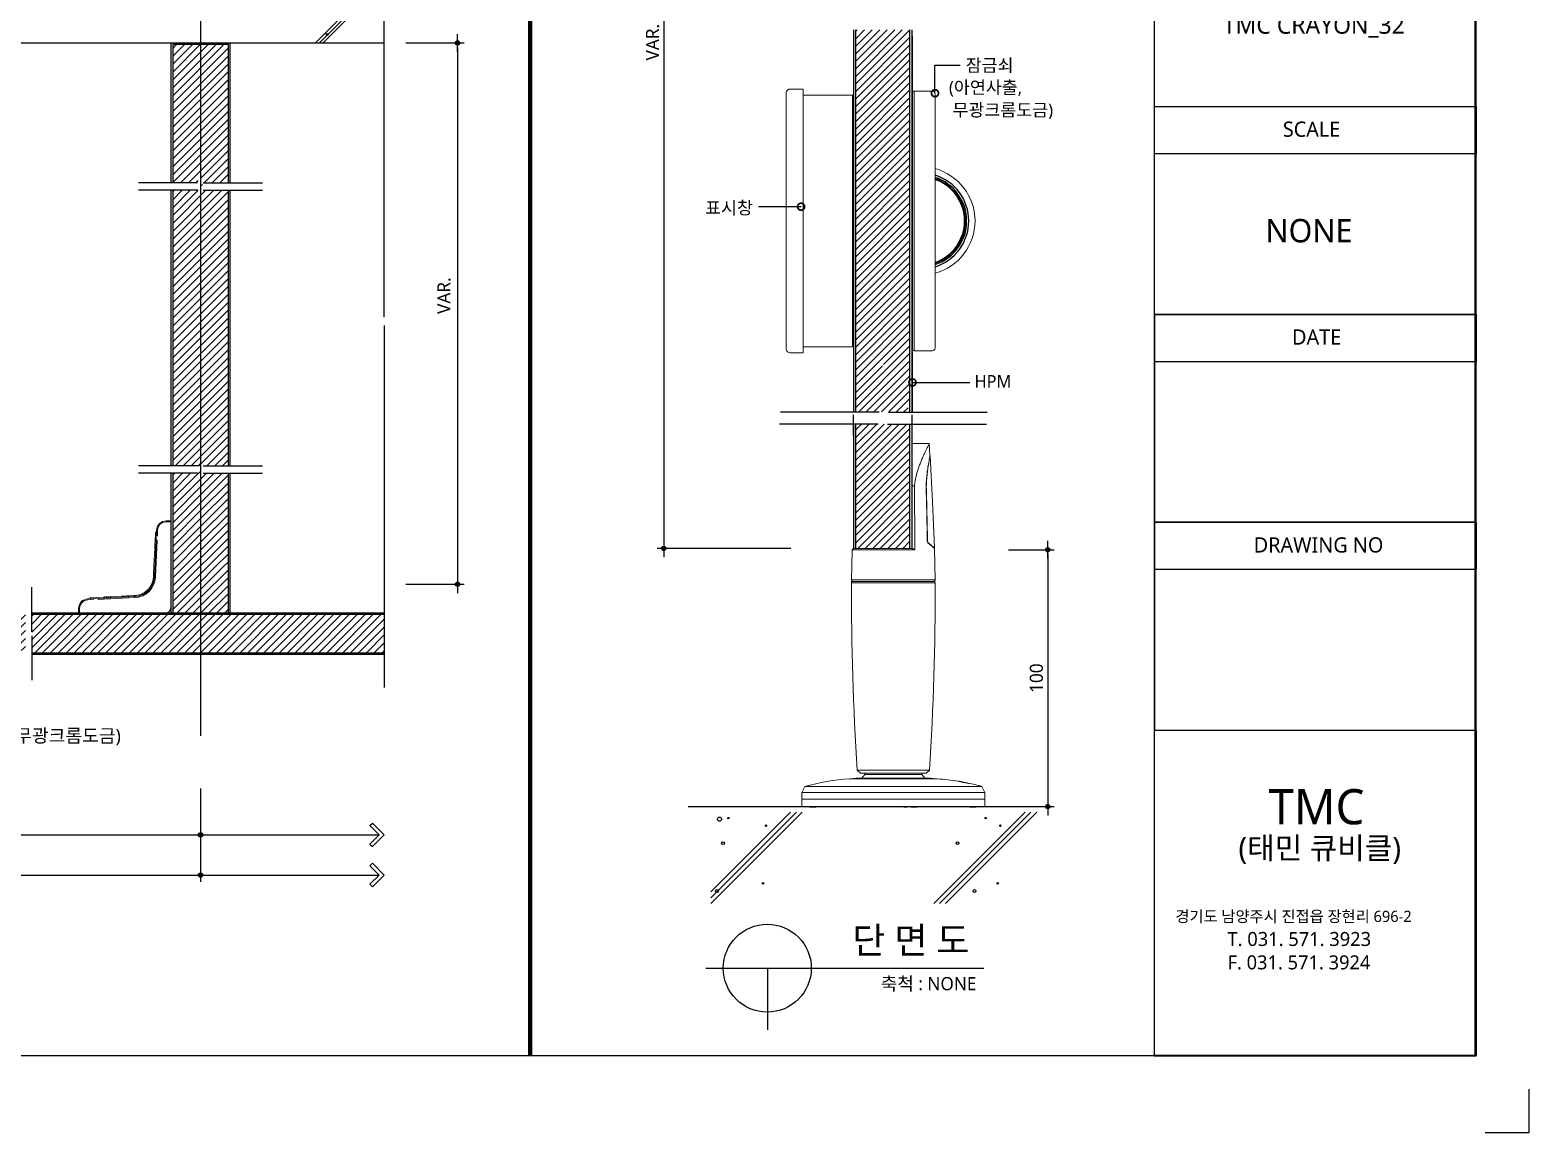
# Model space of a CAD drawing. Extents: x -256 to 8104, y -176 to 5714.
# Drawn here: x 4694 to 8104, y -176 to 2333 of the extents above; entities that cross this region are included whole.
import ezdxf
from ezdxf.enums import TextEntityAlignment as Align

# ---------------------------------------------------------------- set-up
doc = ezdxf.new("R2010")
doc.units = 0
doc.header["$LTSCALE"] = 30
doc.linetypes.add('CEN', pattern=[62, 60, -1, 0, -1])
doc.layers.get('0').update_dxf_attribs({"linetype": 'CONTINUOUS'})
doc.layers.get('DEFPOINTS').update_dxf_attribs({"linetype": 'CONTINUOUS'})
for name, color, linetype in [('C', 2, 'CONTINUOUS'), ('curior-0Line', 252, 'CONTINUOUS'), ('DIM', 7, 'CONTINUOUS'), ('FIN', 5, 'CONTINUOUS'), ('HAT', 8, 'CONTINUOUS'), ('TIT', 3, 'CONTINUOUS'), ('경첩', 4, 'CONTINUOUS'), ('문자', 3, 'CONTINUOUS'), ('잠금쇠(회전형)', 4, 'CONTINUOUS'), ('중심선', 1, 'CEN'), ('치수', 1, 'CONTINUOUS'), ('판넬', 2, 'CONTINUOUS'), ('해치', 8, 'CONTINUOUS')]:
    doc.layers.add(name, color=color, linetype=linetype)
doc.styles.add('돋움', font='malgun.ttf')
doc.dimstyles.new('10', dxfattribs={"dimscale": 10, "dimtxt": 3, "dimasz": 1, "dimexe": 1.5, "dimexo": 2, "dimgap": 1, "dimtad": 1, "dimdec": 0, "dimlunit": 6, "dimtxsty": '돋움', "dimblk": 'DIMDOT', "dimcen": -1, "dimdle": 1.5, "dimclrt": 3, "dimazin": 3, "dimtfac": 1, "dimtdec": 0, "dimtix": 1, "dimtmove": 2, "dimatfit": 3, "dimldrblk": 'DIMDOT', "dimarcsym": 0})
pattern_1 = [(45, (110838.018, -6725.627), (-8.55643, 8.55643), [])]
pattern_2 = [(45, (110030.479, -6837.206), (-8.980256, 8.980256), [])]

# ---------------------------------------------------------------- blocks, each defined once
blk = doc.blocks.new('DIMDOT')
at = {"linetype": 'Continuous'}
blk.add_line((-2, 0), (2, 0), dxfattribs=at)
for radius in [0.5, 0.25]:
    blk.add_circle((0, 0), radius, dxfattribs=at)
blk = doc.blocks.new('*D871')
at = {"layer": 'DEFPOINTS', "color": 0}
for p in [(124800.2, -3232.6), (124491.5, -5535.8), (124800.2, -5535.8)]:
    blk.add_point(p, dxfattribs=at)
at = {"layer": 'DIM', "color": 0, "lineweight": -2, "ltscale": 10}
for p, q in [((124780.2, -3232.6), (124476.5, -3232.6)), ((124491.5, -3242.6), (124491.5, -5525.8)), ((124780.2, -5535.8), (124476.5, -5535.8))]:
    blk.add_line(p, q, dxfattribs=at)
at = {"layer": 'DIM', "color": 0, "lineweight": -2, "xscale": 10, "yscale": 10, "zscale": 10}
for p, rotation in [((124491.5, -3232.6), 90), ((124491.5, -5535.8), 270)]:
    blk.add_blockref('DIMDOT', p, dxfattribs=dict(at, rotation=rotation))
at = {"layer": 'DIM', "color": 3, "insert": (124466.2, -4384.2), "char_height": 30, "attachment_point": 5, "rotation": 90, "style": '돋움'}
blk.add_mtext('VAR.', dxfattribs=at)
blk = doc.blocks.new('A$C13EB2441')
for p, q in [((0.84, 7.37), (0.84, 14.11)), ((0.84, 6.74), (0.84, 0))]:
    blk.add_line(p, q)
blk = doc.blocks.new('_DOTSMALL')
at = {"color": 0, "linetype": 'ByBlock', "const_width": 0.5}
blk.add_lwpolyline([(-0.0625, 0, 1), (0.0625, 0, 1)], format="xyb", close=True, dxfattribs=at)
blk = doc.blocks.new('A$C63EC304E')
at = {"layer": '치수', "color": 1, "xscale": 2.5, "yscale": 2.5, "zscale": 2.5, "rotation": 234.3098741996962}
blk.add_blockref('_DOTSMALL', (0.31, 0.31), dxfattribs=at)
blk = doc.blocks.new('A$C2BC9653E')
at = {"layer": '치수', "xscale": 0.3333333333333333, "yscale": 0.3333333333333333, "zscale": 0.3333333333333333}
blk.add_blockref('A$C63EC304E', (0, 0), dxfattribs=at)
blk = doc.blocks.new('A$C7FC71301')
at = {"layer": '치수', "rotation": 180}
blk.add_blockref('A$C2BC9653E', (0.208, 0.208), dxfattribs=at)
blk = doc.blocks.new('A$C4A20372B')
at = {"layer": '치수'}
blk.add_blockref('A$C7FC71301', (0, 0), dxfattribs=at)
blk = doc.blocks.new('A$C566469F5')
at = {"layer": '치수'}
blk.add_blockref('A$C4A20372B', (0, 0), dxfattribs=at)
blk = doc.blocks.new('A$C7E317CD4')
at = {"layer": '해치', "xscale": 2, "yscale": 2, "zscale": 2}
blk.add_blockref('A$C566469F5', (0, 0), dxfattribs=at)
blk = doc.blocks.new('A$C601D7F27')
at = {"layer": '치수'}
blk.add_blockref('A$C7E317CD4', (0, 0), dxfattribs=at)
blk = doc.blocks.new('A$C38802C08')
at = {"layer": '치수'}
blk.add_blockref('A$C601D7F27', (0, 0), dxfattribs=at)
blk = doc.blocks.new('*D872')
at = {"layer": 'DEFPOINTS', "color": 0}
for p in [(125255.9, -5538.8), (125265.1, -6123.1), (125364.9, -6123.1)]:
    blk.add_point(p, dxfattribs=at)
at = {"layer": 'DIM', "color": 0, "lineweight": -2, "ltscale": 10}
for p, q in [((125275.9, -5538.8), (125379.9, -5538.8)), ((125364.9, -5548.8), (125364.9, -6113.1)), ((125285.1, -6123.1), (125379.9, -6123.1))]:
    blk.add_line(p, q, dxfattribs=at)
at = {"layer": 'DIM', "color": 0, "lineweight": -2, "xscale": 10, "yscale": 10, "zscale": 10}
for p, rotation in [((125364.9, -5538.8), 90), ((125364.9, -6123.1), 270)]:
    blk.add_blockref('DIMDOT', p, dxfattribs=dict(at, rotation=rotation))
at = {"layer": 'DIM', "color": 3, "insert": (125339.3, -5830.9), "char_height": 30, "attachment_point": 5, "rotation": 90, "style": '돋움'}
blk.add_mtext('100', dxfattribs=at)
blk = doc.blocks.new('*D877')
at = {"layer": 'DEFPOINTS', "color": 0}
for p in [(118683.9, -6061.7), (123437.8, -6061.7), (123437.8, -6278.9)]:
    blk.add_point(p, dxfattribs=at)
at = {"layer": 'DIM', "color": 0, "lineweight": -2, "ltscale": 10}
for p, q in [((118683.9, -6081.7), (118683.9, -6293.9)), ((123437.8, -6081.7), (123437.8, -6293.9)), ((118693.9, -6278.9), (123427.8, -6278.9))]:
    blk.add_line(p, q, dxfattribs=at)
at = {"layer": 'DIM', "color": 0, "lineweight": -2, "xscale": 10, "yscale": 10, "zscale": 10, "rotation": 180}
blk.add_blockref('DIMDOT', (118683.9, -6278.9), dxfattribs=at)
at = {"layer": 'DIM', "color": 0, "lineweight": -2, "xscale": 10, "yscale": 10, "zscale": 10}
blk.add_blockref('DIMDOT', (123437.8, -6278.9), dxfattribs=at)
at = {"layer": 'DIM', "color": 3, "insert": (121060.8, -6249.2), "char_height": 30, "attachment_point": 5, "style": '돋움'}
blk.add_mtext('설계치수', dxfattribs=at)
blk = doc.blocks.new('*D878')
at = {"layer": 'DEFPOINTS', "color": 0}
for p in [(122286.9, -6061.7), (123437.8, -6061.7), (123437.8, -6187.4)]:
    blk.add_point(p, dxfattribs=at)
at = {"layer": 'DIM', "color": 0, "lineweight": -2, "ltscale": 10}
for p, q in [((122286.9, -6081.7), (122286.9, -6202.4)), ((123437.8, -6081.7), (123437.8, -6202.4)), ((122296.9, -6187.4), (123427.8, -6187.4))]:
    blk.add_line(p, q, dxfattribs=at)
at = {"layer": 'DIM', "color": 0, "lineweight": -2, "xscale": 10, "yscale": 10, "zscale": 10, "rotation": 180}
blk.add_blockref('DIMDOT', (122286.9, -6187.4), dxfattribs=at)
at = {"layer": 'DIM', "color": 0, "lineweight": -2, "xscale": 10, "yscale": 10, "zscale": 10}
blk.add_blockref('DIMDOT', (123437.8, -6187.4), dxfattribs=at)
at = {"layer": 'DIM', "color": 3, "insert": (122862.4, -6157.7), "char_height": 30, "attachment_point": 5, "style": '돋움'}
blk.add_mtext('설계치수', dxfattribs=at)
blk = doc.blocks.new('*D880')
at = {"layer": 'DEFPOINTS', "color": 0}
for p in [(123884.6, -4386), (123884.6, -5617.4), (124022.4, -5617.4)]:
    blk.add_point(p, dxfattribs=at)
at = {"layer": 'DIM', "color": 0, "lineweight": -2, "ltscale": 10}
for p, q in [((123904.6, -4386), (124037.4, -4386)), ((124022.4, -4396), (124022.4, -5607.4)), ((123904.6, -5617.4), (124037.4, -5617.4))]:
    blk.add_line(p, q, dxfattribs=at)
at = {"layer": 'DIM', "color": 0, "lineweight": -2, "xscale": 10, "yscale": 10, "zscale": 10}
for p, rotation in [((124022.4, -4386), 90), ((124022.4, -5617.4), 270)]:
    blk.add_blockref('DIMDOT', p, dxfattribs=dict(at, rotation=rotation))
at = {"layer": 'DIM', "color": 3, "insert": (123991.7, -4960.8), "char_height": 30, "attachment_point": 5, "rotation": 90, "style": '돋움'}
blk.add_mtext('VAR.', dxfattribs=at)
blk = doc.blocks.new('A$C06B31977')
for p, q in [((1.26, 11.06), (1.26, 21.17)), ((1.26, 10.11), (1.26, 0))]:
    blk.add_line(p, q)
blk = doc.blocks.new('CRAYON_32', base_point=(118355.6, -6689.9))
at = {"layer": 'HAT'}
h = blk.add_hatch(dxfattribs=at)
h.set_pattern_fill('ANSI31', color=256, scale=3.811219, style=0)
h.set_pattern_definition(pattern_1)
h.paths.add_polyline_path([(124989.7, -4791.4), (124927.7, -4791.4), (124927.7, -5225.4), (124989.7, -5225.4), (124989.7, -5121.1, -0.567825), (124989.7, -5117.7)])
h.paths.add_polyline_path([(125051.6, -4791.4), (124989.7, -4791.4), (124989.7, -5117.7, -0.582142), (124992.7, -5119.4), (125051.6, -5119.4)])
edge = h.paths.add_edge_path()
edge.add_line((125051.6, -5119.4), (124992.7, -5119.4))
edge.add_arc((124990.7, -5119.4), 1.99, -54.3099, 0, ccw=False)
edge.add_arc((124990.7, -5119.4), 1.99, 239.178, 305.6901, ccw=False)
edge.add_line((124989.7, -5121.1), (124989.7, -5225.4))
edge.add_line((124989.7, -5225.4), (125043.7, -5225.4))
edge.add_spline(control_points=[(125043.7, -5225.4), (125046.7, -5217.1), (125049.6, -5209.6), (125051.6, -5206)], knot_values=[0.152076, 0.152076, 0.152076, 0.152076, 0.673721, 0.673721, 0.673721, 0.673721], degree=3, periodic=0)
edge.add_line((125051.6, -5206), (125051.6, -5119.4))
h.paths.add_polyline_path([(124989.7, -4356.4), (124927.7, -4356.4), (124927.7, -4791.4), (124989.7, -4791.4)])
edge = h.paths.add_edge_path()
edge.add_line((125051.6, -4356.4), (125041.8, -4356.4))
edge.add_spline(control_points=[(125039.1, -4363.8), (125040, -4361.3), (125040.9, -4358.8), (125041.8, -4356.4)], knot_values=[0, 0, 0, 0, 0.152076, 0.152076, 0.152076, 0.152076], degree=3, periodic=0)
edge.add_line((125041.8, -4356.4), (124989.7, -4356.4))
edge.add_line((124989.7, -4356.4), (124989.7, -4791.4))
edge.add_line((124989.7, -4791.4), (125051.6, -4791.4))
edge.add_line((125051.6, -4791.4), (125051.6, -4356.4))
at = {"layer": 'HAT', "transparency": 33554687}
h = blk.add_hatch(dxfattribs=at)
h.set_pattern_fill('ANSI31', color=256, scale=3.811219, style=0)
h.set_pattern_definition(pattern_1)
h.paths.add_polyline_path([(124979.6, -5253.1), (124927.7, -5253.1), (124927.7, -5535.8), (124989.7, -5535.8), (124989.7, -5253.1)])
h.paths.add_polyline_path([(125051.6, -5253.1), (125000.7, -5253.1), (124989.7, -5253.1), (124989.7, -5535.8), (125051.6, -5535.8)])
at = {"layer": '해치'}
h = blk.add_hatch(dxfattribs=at)
h.set_pattern_fill('ANSI31', color=256, scale=4, style=0)
h.set_pattern_definition([(45, (-152872.601, -62833.817), (-8.9802561, 8.9802561), [])])
edge = h.paths.add_edge_path()
edge.add_line((123437.8, -4389.4), (123375.4, -4389.4))
edge.add_line((123375.4, -4389.4), (123374.5, -4390.3))
edge.add_line((123374.5, -4390.3), (123374.5, -4490.7))
edge.add_line((123374.5, -4490.7), (123417.3, -4490.7))
edge.add_line((123417.3, -4490.7), (123417.3, -4532.2))
edge.add_line((123417.3, -4532.2), (123374.5, -4532.2))
edge.add_line((123374.5, -4532.2), (123374.5, -4703.9))
edge.add_line((123374.5, -4703.9), (123431, -4703.9))
edge.add_spline(control_points=[(123431, -4703.9), (123433.8, -4696.3), (123439.8, -4680.9), (123436, -4711.8), (123437.5, -4714.3), (123437.8, -4714.4)], knot_values=[0.456227, 0.456227, 0.456227, 0.456227, 2.847595, 6.178025, 6.737145, 6.737145, 6.737145, 6.737145], degree=3, periodic=0)
edge.add_spline(control_points=[(123437.5, -4714.1), (123437.6, -4711.1), (123437.6, -4708.4), (123437, -4708), (123437, -4708)], knot_values=[0.891967, 0.891967, 0.891967, 0.891967, 1.280656, 1.337888, 1.337888, 1.337888, 1.337888], degree=3, periodic=0)
edge.add_line((123437.8, -4714.4), (123437.8, -4389.4))
edge = h.paths.add_edge_path()
edge.add_line((123501.1, -4389.4), (123437.8, -4389.4))
edge.add_line((123437.8, -4389.4), (123437.8, -4714.4))
edge.add_spline(control_points=[(123437.8, -4714.4), (123438.9, -4714.6), (123441.2, -4710.2), (123443.8, -4703.9)], knot_values=[6.737145, 6.737145, 6.737145, 6.737145, 8.913909, 8.913909, 8.913909, 8.913909], degree=3, periodic=0)
edge.add_spline(control_points=[(123443.8, -4703.9), (123445.9, -4699.1), (123448.2, -4693.1), (123450.5, -4687.2)], knot_values=[8.913909, 8.913909, 8.913909, 8.913909, 10.573873, 10.573873, 10.573873, 10.573873], degree=3, periodic=0)
edge.add_line((123443.8, -4703.9), (123501.1, -4703.9))
edge.add_line((123501.1, -4703.9), (123501.1, -4532.2))
edge.add_line((123501.1, -4532.2), (123458.3, -4532.2))
edge.add_line((123458.3, -4532.2), (123458.3, -4490.7))
edge.add_line((123458.3, -4490.7), (123501.1, -4490.7))
edge.add_line((123501.1, -4490.7), (123501.1, -4389.4))
h.paths.add_polyline_path([(123501.1, -4490.7), (123458.3, -4490.7), (123458.3, -4532.2), (123501.1, -4532.2)], flags=16)
h.paths.add_polyline_path([(123417.3, -4490.7), (123374.5, -4490.7), (123374.5, -4532.2), (123417.3, -4532.2)], flags=16)
h = blk.add_hatch(dxfattribs=at)
h.set_pattern_fill('ANSI31', color=256, scale=4, style=0)
h.set_pattern_definition([(45, (123437.803, -5034.368), (-8.98026, 8.98026), [])])
h.paths.add_polyline_path([(123501.1, -4721), (123374.5, -4721), (123374.5, -5347.7), (123501.1, -5347.7)])
at = {"layer": '해치', "transparency": 33554687}
h = blk.add_hatch(dxfattribs=at)
h.set_pattern_fill('ANSI31', color=256, scale=4)
h.set_pattern_definition(pattern_2)
edge = h.paths.add_edge_path()
edge.add_spline(control_points=[(123437.8, -5375.3), (123437.5, -5375.2), (123436.4, -5373.5), (123437.3, -5363.6), (123437.5, -5358)], knot_values=[1.337888, 1.337888, 1.337888, 1.337888, 1.524261, 2.245715, 2.245715, 2.245715, 2.245715], degree=3, periodic=0)
edge.add_spline(control_points=[(123437.8, -5358.2), (123437.5, -5358.1), (123436, -5355.6), (123439.8, -5324.7), (123433.8, -5340.1), (123431, -5347.7)], knot_values=[0.152076, 0.152076, 0.152076, 0.152076, 0.338449, 1.448592, 2.245715, 2.245715, 2.245715, 2.245715], degree=3, periodic=0)
edge.add_spline(control_points=[(123437.5, -5358), (123437.6, -5354.9), (123437.6, -5352.2), (123437, -5351.8), (123437, -5351.8)], knot_values=[0.891967, 0.891967, 0.891967, 0.891967, 1.280656, 1.337888, 1.337888, 1.337888, 1.337888], degree=3, periodic=0)
edge.add_spline(control_points=[(123437, -5351.8), (123436, -5351.7), (123433.6, -5357.7), (123431, -5364.8)], knot_values=[0.152076, 0.152076, 0.152076, 0.152076, 0.891967, 0.891967, 0.891967, 0.891967], degree=3, periodic=0)
edge.add_spline(control_points=[(123429.4, -5369.3), (123430, -5367.8), (123430.5, -5366.3), (123431, -5364.8)], knot_values=[0, 0, 0, 0, 0.152076, 0.152076, 0.152076, 0.152076], degree=3, periodic=0)
edge.add_line((123431, -5364.8), (123374.5, -5364.8))
edge.add_line((123374.5, -5364.8), (123374.5, -5537.3))
edge.add_line((123374.5, -5537.3), (123419.2, -5537.3))
edge.add_line((123419.2, -5537.3), (123419.2, -5578.8))
edge.add_line((123419.2, -5578.8), (123374.5, -5578.8))
edge.add_line((123374.5, -5578.8), (123374.5, -5683.1))
edge.add_line((123374.5, -5683.1), (123437.8, -5683.1))
edge.add_line((123437.8, -5683.1), (123437.8, -5375.3))
h.paths.add_polyline_path([(123501.1, -5537.3), (123456.4, -5537.3), (123456.4, -5578.8), (123501.1, -5578.8)])
h.paths.add_polyline_path([(123419.2, -5537.3), (123374.5, -5537.3), (123374.5, -5578.8), (123419.2, -5578.8)], flags=16)
h = blk.add_hatch(dxfattribs=at)
h.set_pattern_fill('ANSI31', color=256, scale=4)
h.set_pattern_definition(pattern_2)
h.paths.add_polyline_path([(123501.1, -5425.8), (123437.8, -5425.8), (123437.8, -5683.1), (123501.1, -5683.1), (123501.1, -5578.8), (123456.4, -5578.8), (123456.4, -5537.3), (123501.1, -5537.3)])
edge = h.paths.add_edge_path()
edge.add_line((123501.1, -5364.8), (123443.8, -5364.8))
edge.add_spline(control_points=[(123443.8, -5364.8), (123441.2, -5371.1), (123438.9, -5375.5), (123437.8, -5375.3)], knot_values=[2.245715, 2.245715, 2.245715, 2.245715, 2.971303, 2.971303, 2.971303, 2.971303], degree=3, periodic=0)
edge.add_line((123437.8, -5375.3), (123437.8, -5425.8))
edge.add_line((123437.8, -5425.8), (123501.1, -5425.8))
edge.add_line((123501.1, -5425.8), (123501.1, -5364.8))
h = blk.add_hatch(dxfattribs=at)
h.set_pattern_fill('ANSI31', color=256, scale=4, style=0)
h.set_pattern_definition(pattern_2)
h.paths.add_polyline_path([(123053.9, -5734.7), (123053.9, -5725.2), (123053.9, -5686.4), (123437.8, -5686.4), (123437.8, -5773.1), (123053.9, -5773.1)])
edge = h.paths.add_edge_path()
edge.add_line((123039.3, -5734.7), (123039.3, -5725.2))
edge.add_line((123039.3, -5725.2), (123039.3, -5686.4))
edge.add_line((123039.3, -5686.4), (122406.8, -5686.4))
edge.add_line((122406.8, -5686.4), (122406.8, -5727.6))
edge.add_arc((122406.8, -5729.7), 2.08, -35.6901, 90, ccw=False)
edge.add_arc((122406.8, -5729.7), 2.08, 270, 324.3099, ccw=False)
edge.add_line((122406.8, -5731.8), (122406.8, -5773.1))
edge.add_line((122406.8, -5773.1), (123039.3, -5773.1))
edge.add_line((123039.3, -5773.1), (123039.3, -5734.7))
h.paths.add_polyline_path([(122281.9, -5686.4), (122281.9, -5773.1), (122406.8, -5773.1), (122406.8, -5731.8, -0.610943), (122405.1, -5728.5, -0.241509), (122406.8, -5727.6), (122406.8, -5686.4)])
h.paths.add_polyline_path([(123855.5, -5686.4), (123437.8, -5686.4), (123437.8, -5773.1), (123855.5, -5773.1)])
for p, q in [((123855.5, -5009.7), (123855.5, -4232.9)), ((118683.9, -4386), (123855.5, -4386)), ((123431.2, -4703.9), (123296.4, -4703.9)), ((123443.8, -4703.9), (123578.6, -4703.9)), ((123855.5, -5028.7), (123855.5, -5852)), ((123431.2, -5347.7), (123296.4, -5347.7)), ((123443.8, -5347.7), (123578.6, -5347.7)), ((124546.7, -6123.1), (125379.7, -6123.1))]:
    blk.add_line(p, q)
at = {"color": 2}
for p, q in [((126459.7, -6765.6), (126459.7, -6865.6)), ((126459.7, -6765.6), (126459.7, -6865.6)), ((126459.7, -6765.6), (126459.7, -6865.6)), ((126459.7, -6865.6), (126359.7, -6865.6)), ((126459.7, -6865.6), (126359.7, -6865.6)), ((126459.7, -6865.6), (126359.7, -6865.6))]:
    blk.add_line(p, q, dxfattribs=at)
for points in [[(118354.9, -1151.5), (125607.2, -1151.5), (125607.2, -6689.8), (118354.9, -6689.8)], [(118354.9, -1151.5), (125607.2, -1151.5), (125607.2, -6689.8), (118354.9, -6689.8)], [(118354.9, -1151.5), (126336.8, -1151.5), (126336.8, -6689.8), (118354.9, -6689.8)]]:
    blk.add_lwpolyline(points, close=True, dxfattribs=at)
at = {"color": 8, "const_width": 10}
blk.add_lwpolyline([(124187.5, -6689.8), (124187.5, -1151.5)], dxfattribs=at)
at = {"layer": 'C'}
for p, q in [((124927.7, -4356.4), (124927.7, -5225.4)), ((125051.6, -5225.4), (125051.6, -4356.4)), ((124927.7, -5253.1), (124927.7, -5535.8)), ((125051.6, -5535.8), (125051.6, -5253.1)), ((123855.5, -5686.4), (123053.9, -5686.4)), ((123053.9, -5773.1), (123855.5, -5773.1))]:
    blk.add_line(p, q, dxfattribs=at)
at = {"layer": 'curior-0Line'}
blk.add_line((125607.2, -1151.5), (125607.2, -6689), dxfattribs=at)
for points in [[(126339.7, -1151.5), (125607.2, -1151.5), (125607.2, -6689.8), (126339.7, -6689.8)], [(125607.6, -4530.6), (126339.7, -4530.6), (126339.7, -4638.3), (125607.6, -4638.3)], [(125607.6, -5476.4), (126339.7, -5476.4), (126339.7, -5003.5), (125607.6, -5003.5)], [(125607.6, -5003.5), (126339.7, -5003.5), (126339.7, -5111.2), (125607.6, -5111.2)], [(125607.6, -5949.3), (126339.7, -5949.3), (126339.7, -5476.4), (125607.6, -5476.4)], [(125607.6, -5476.4), (126339.7, -5476.4), (126339.7, -5584.1), (125607.6, -5584.1)], [(126339.7, -6689), (125607.9, -6689), (125607.9, -5949.3), (126339.7, -5949.3)]]:
    blk.add_lwpolyline(points, close=True, dxfattribs=at)
at = {"layer": 'DIM', "ltscale": 10}
for p, q in [((123823, -6166.3), (123828.7, -6160.6)), ((123844.1, -6187.4), (123823, -6166.3)), ((123855.5, -6187.4), (123828.7, -6160.6)), ((123437.8, -6187.4), (123844.1, -6187.4)), ((123844.1, -6187.4), (123823, -6208.5)), ((123855.5, -6187.4), (123828.7, -6214.2)), ((123823, -6208.5), (123828.7, -6214.2)), ((123823, -6257.8), (123828.7, -6252.1)), ((123844.1, -6278.9), (123823, -6257.8)), ((123855.5, -6278.9), (123828.7, -6252.1)), ((123437.8, -6278.9), (123844.1, -6278.9)), ((123844.1, -6278.9), (123823, -6299.9)), ((123823, -6299.9), (123828.7, -6305.6)), ((123855.5, -6278.9), (123828.7, -6305.6))]:
    blk.add_line(p, q, dxfattribs=at)
at = {"layer": 'FIN', "color": 4, "linetype": 'Continuous', "lineweight": 15}
for p, q in [((125095.6, -5297.1), (125056.3, -5297.1)), ((125056.3, -5297.1), (125056.3, -5393.2)), ((125097.1, -5324.5), (125095.6, -5297.1)), ((124923, -5535.8), (124919.8, -5538.8)), ((124923, -5535.8), (125056.3, -5535.8)), ((125109.1, -5607.4), (125107.4, -5535.7)), ((124921.6, -5610.9), (125105.8, -5610.9)), ((124931.5, -6040.2), (124938.7, -6047.4)), ((125088.8, -6047.4), (124938.7, -6047.4)), ((124948.9, -6050.4), (124942.1, -6058.3)), ((125085.4, -6058.3), (124942.1, -6058.3)), ((124948.9, -6047.4), (124948.9, -6050.4)), ((124948.9, -6050.4), (125078.5, -6050.4)), ((125078.5, -6050.4), (125078.5, -6047.4)), ((125085.4, -6058.3), (125078.5, -6050.4)), ((125088.8, -6047.4), (125096, -6040.2)), ((124812.2, -6077.3), (124805.7, -6091.4)), ((124805.7, -6091.4), (124805.7, -6106)), ((125221.8, -6091.4), (125215.2, -6077.3)), ((125221.8, -6106), (125221.8, -6091.4)), ((124805.7, -6106), (124805.7, -6123.1)), ((124805.7, -6123.1), (125221.8, -6123.1)), ((125221.8, -6123.1), (125221.8, -6106))]:
    blk.add_line(p, q, dxfattribs=at)
at = {"layer": 'FIN', "linetype": 'Continuous', "lineweight": 15}
for p, q in [((125062, -5393.2), (125056.3, -5393.2)), ((125088.4, -5395.8), (125088.8, -5395.8)), ((125089.2, -5429.9), (125089.6, -5429.9)), ((125090.6, -5498.1), (125091.1, -5498.1)), ((125090.8, -5517.9), (125091.4, -5517.9)), ((125091, -5518.2), (125091.4, -5518.2)), ((125093.8, -5523.7), (125093.1, -5523.7)), ((125062.5, -5538.8), (124919.8, -5538.8)), ((125106.7, -5535.2), (125107.4, -5535.2)), ((125109.2, -5614.2), (124918.2, -5614.2)), ((124918.3, -5607.4), (125109.2, -5607.4)), ((125113.3, -6059.8), (124914.1, -6059.8)), ((124916.7, -6059.6), (125110.8, -6059.6)), ((124931.5, -6040.2), (125096, -6040.2)), ((125221.8, -6091.4), (124805.7, -6091.4)), ((124812.2, -6077.3), (125215.2, -6077.3)), ((125221.8, -6106), (124805.7, -6106)), ((124805.7, -6106), (125221.8, -6106)), ((124822.7, -6124.5), (124822.7, -6123.1)), ((124822.8, -6124.5), (124822.7, -6124.5)), ((124822.8, -6124.5), (124822.8, -6123.1)), ((124837.2, -6124.5), (124822.8, -6124.5)), ((124837.2, -6124.5), (124837.2, -6123.1)), ((124837.3, -6124.5), (124837.2, -6124.5)), ((124837.3, -6124.5), (124837.3, -6123.1)), ((125037.6, -6124.5), (125037.6, -6123.1)), ((125044.4, -6124.5), (125037.6, -6124.5)), ((125044.4, -6124.5), (125044.4, -6123.1)), ((125053.9, -6124.5), (125053.9, -6123.1)), ((125054, -6124.5), (125054, -6123.1)), ((125054.3, -6124.5), (125054.3, -6123.1)), ((125055, -6124.5), (125055, -6123.1)), ((125057.9, -6124.5), (125055, -6124.5)), ((125057.9, -6124.5), (125057.9, -6123.1)), ((125059, -6124.5), (125057.9, -6124.5)), ((125059, -6124.5), (125059, -6123.1)), ((125059.9, -6124.5), (125059, -6124.5)), ((125059.9, -6124.5), (125059.9, -6123.1)), ((125060.3, -6124.5), (125059.9, -6124.5)), ((125060.3, -6124.5), (125060.3, -6123.1)), ((125060.5, -6124.5), (125060.3, -6124.5)), ((125060.7, -6124.5), (125060.7, -6123.1)), ((125062.7, -6124.5), (125062.7, -6123.1)), ((125065.3, -6124.5), (125065.3, -6123.1)), ((125065.3, -6124.5), (125065.3, -6123.1)), ((125066.3, -6124.5), (125065.4, -6124.5)), ((125066.3, -6124.5), (125066.3, -6123.1)), ((125066.7, -6124.5), (125066.3, -6124.5)), ((125066.7, -6124.5), (125066.7, -6123.1)), ((125067.7, -6124.5), (125066.7, -6124.5)), ((125067.7, -6124.5), (125067.7, -6123.1)), ((125187.5, -6124.5), (125187.5, -6123.1)), ((125189.8, -6124.5), (125189.8, -6123.1)), ((125195, -6124.5), (125195, -6123.1)), ((125200.1, -6124.5), (125200.1, -6123.1)), ((125202.5, -6124.5), (125202.5, -6123.1))]:
    blk.add_line(p, q, dxfattribs=at)
at = {"layer": 'FIN', "color": 4, "linetype": 'Continuous', "lineweight": 15, "flags": 128}
for points in [[(125107.5, -5535.1), (125103.1, -5430.1), (125097.2, -5325.2)], [(124919.8, -5538.8), (124919.8, -5541.1), (124918.3, -5607.4)]]:
    blk.add_lwpolyline(points, dxfattribs=at)
at = {"layer": 'FIN', "color": 4, "linetype": 'Continuous', "lineweight": 15}
for centre, radius, start, end in [((124921.6, -5614.3), 3.41, 90, 179.3579), ((124921.7, -5607.5), 3.41, 179.2415, 270), ((131675.5, -5617.6), 6757.2, 179.97182, 183.58587), ((118638.8, -5626.6), 6470.4, 356.33536, 0.10965), ((125105.8, -5607.5), 3.41, 270, 0.7585), ((125105.8, -5614.3), 3.41, 0.6421, 90), ((124948.9, -6570.2), 511.5, 93.8991, 105.5006), ((124916.9, -6061.7), 2.05, 94.7479, 116.6788), ((124948.9, -6447.6), 389.3, 91.0115, 94.7479), ((125078.5, -6447.6), 389.3, 85.2521, 88.9885), ((125110.6, -6061.7), 2.05, 63.3212, 85.2521), ((125078.5, -6570.2), 511.5, 80.5831, 86.1009), ((125078.5, -6570.2), 511.5, 74.4994, 78.127)]:
    blk.add_arc(centre, radius, start, end, dxfattribs=at)
at = {"layer": 'FIN', "linetype": 'Continuous', "lineweight": 15}
for points, knots in [([(125062, -5393.2), (125062.3, -5390), (125063, -5383.5), (125064.9, -5373.9), (125067.4, -5364.5), (125070.3, -5355.1), (125073.5, -5345.9), (125077.1, -5337), (125080.7, -5328.3), (125084.3, -5320.3), (125087.7, -5313), (125090.6, -5307), (125093, -5302.3), (125094.5, -5299.2), (125095.4, -5297.4), (125095.5, -5297.2), (125095.6, -5297.1)], [0, 0, 0, 0, 0.0728557, 0.145726, 0.2204904, 0.2952636, 0.3731809, 0.4510923, 0.5310454, 0.610964, 0.6872809, 0.764789, 0.8294418, 0.895744, 0.9479363, 1, 1, 1, 1]), ([(125097.2, -5324.5), (125097.2, -5324.5), (125097.2, -5324.3), (125097, -5325.5), (125096.6, -5328), (125095.9, -5331.6), (125094.9, -5337), (125093.7, -5343.8), (125092.5, -5351), (125091, -5360.6), (125089.7, -5371.9), (125088.7, -5384.5), (125088.5, -5392), (125088.4, -5395.8)], [0, 0, 0, 0, 0.009684, 0.084411, 0.139342, 0.19575, 0.292674, 0.392034, 0.480465, 0.568929, 0.750269, 0.874667, 1, 1, 1, 1]), ([(125097.2, -5325.2), (125097.2, -5325.3), (125097.1, -5325.6), (125096.8, -5327.6), (125096.3, -5330.5), (125095.5, -5334.8), (125094.5, -5340.4), (125093.5, -5346.4), (125092.2, -5354.6), (125090.7, -5365.9), (125089.3, -5380.4), (125088.9, -5390.7), (125088.8, -5395.8)], [0, 0, 0, 0, 0.065081, 0.114014, 0.164283, 0.248685, 0.335215, 0.413903, 0.492623, 0.653874, 0.825661, 1, 1, 1, 1]), ([(125062.5, -5538.8), (125062.5, -5537.8), (125062.4, -5513), (125062.3, -5464.5), (125062.1, -5417), (125062, -5393.2)], [0, 0, 0, 0, 0.020119, 0.51001, 1, 1, 1, 1]), ([(125088.4, -5395.8), (125088.7, -5409.6), (125089.4, -5437.5), (125090.3, -5478.2), (125090.7, -5505.2), (125091, -5517.9)], [0, 0, 0, 0, 0.338608, 0.686805, 1, 1, 1, 1]), ([(125088.8, -5395.8), (125088.9, -5401.5), (125089.2, -5410), (125089.4, -5421.4), (125089.6, -5427.1), (125089.6, -5429.9)], [0, 0, 0, 0, 0.499998, 0.749999, 1, 1, 1, 1]), ([(125089.6, -5429.9), (125089.8, -5435.6), (125090, -5447), (125090.5, -5469.7), (125090.9, -5486.8), (125091.1, -5498.1)], [0, 0, 0, 0, 0.250195, 0.500389, 1, 1, 1, 1]), ([(125093.6, -5524.3), (125093.2, -5523.8), (125092.3, -5523), (125091.4, -5520.9), (125091, -5519.1), (125091, -5518.2), (125091, -5517.9)], [0, 0, 0, 0, 0.3337457, 0.6692692, 0.9101086, 1, 1, 1, 1]), ([(125091.4, -5518.2), (125091.5, -5518.8), (125091.6, -5520.1), (125092.2, -5521.7), (125093, -5522.9), (125093.5, -5523.5), (125093.8, -5523.7)], [0, 0, 0, 0, 0.257997, 0.515126, 0.793816, 1, 1, 1, 1]), ([(125093.8, -5523.7), (125095.8, -5525.3), (125099.9, -5528.7), (125104.2, -5532.3), (125107, -5534.7), (125107.3, -5535), (125107.4, -5535.1)], [0, 0, 0, 0, 0.25138, 0.508909, 0.760628, 1, 1, 1, 1]), ([(125093.6, -5524.3), (125095.3, -5525.7), (125098.8, -5528.5), (125103.1, -5532.1), (125105.8, -5534.4), (125107.1, -5535.5), (125107.6, -5535.9), (125107.4, -5535.8), (125107.4, -5535.7)], [0, 0, 0, 0, 0.2109513, 0.4254062, 0.683951, 0.8181289, 0.9522979, 1, 1, 1, 1]), ([(125054.3, -6124.5), (125054.2, -6124.5), (125054, -6124.5), (125054, -6124.5), (125054, -6124.5)], [0, 0, 0, 0, 0.557964, 1, 1, 1, 1]), ([(125055, -6124.5), (125054.9, -6124.5), (125054.6, -6124.5), (125054.4, -6124.5), (125054.3, -6124.5)], [0, 0, 0, 0, 0.561741, 1, 1, 1, 1]), ([(125062.7, -6124.5), (125062.3, -6124.5), (125061.6, -6124.5), (125061, -6124.5), (125060.7, -6124.5)], [0, 0, 0, 0, 0.560188, 1, 1, 1, 1]), ([(125065.3, -6124.5), (125064.8, -6124.5), (125063.9, -6124.5), (125063.1, -6124.5), (125062.7, -6124.5)], [0, 0, 0, 0, 0.559958, 1, 1, 1, 1]), ([(125189.8, -6124.5), (125189.1, -6124.5), (125187.7, -6124.5), (125187.5, -6124.5), (125187.5, -6124.5)], [0, 0, 0, 0, 0.558554, 1, 1, 1, 1]), ([(125191.8, -6124.5), (125191.1, -6124.5), (125189.8, -6124.5), (125188.9, -6124.5), (125188.5, -6124.5)], [0, 0, 0, 0, 0.558511, 1, 1, 1, 1]), ([(125195, -6124.5), (125193.9, -6124.5), (125192.1, -6124.5), (125190.5, -6124.5), (125189.8, -6124.5)], [0, 0, 0, 0, 0.559859, 1, 1, 1, 1]), ([(125200.1, -6124.5), (125199.3, -6124.5), (125197.7, -6124.5), (125195.8, -6124.5), (125195, -6124.5)], [0, 0, 0, 0, 0.558977, 1, 1, 1, 1]), ([(125202.5, -6124.5), (125202.4, -6124.5), (125202.2, -6124.5), (125200.8, -6124.5), (125200.1, -6124.5)], [0, 0, 0, 0, 0.559094, 1, 1, 1, 1])]:
    blk.add_open_spline(points, degree=3, knots=knots, dxfattribs=at)
at = {"layer": 'FIN', "color": 4, "linetype": 'Continuous', "lineweight": 15}
for points, knots in [([(125056.3, -5393.2), (125056.3, -5401.5), (125056.3, -5417.8), (125056.3, -5441.6), (125056.3, -5465.2), (125056.3, -5488.8), (125056.3, -5512.6), (125056.3, -5528.2), (125056.3, -5535.8)], [0, 0, 0, 0, 0.175429, 0.342116, 0.500062, 0.672632, 0.839276, 1, 1, 1, 1]), ([(125162.2, -6065.5), (125162.2, -6065.5), (125162.2, -6065.5), (125162.4, -6065.6), (125162.7, -6065.6), (125162.8, -6065.6)], [0, 0, 0, 0, 0.110152, 0.664814, 1, 1, 1, 1]), ([(125162.8, -6065.6), (125163, -6065.7), (125163.5, -6065.8), (125164.6, -6065.9), (125165.7, -6066.1), (125166.8, -6066.3), (125167.3, -6066.4), (125167.5, -6066.4)], [0, 0, 0, 0, 0.2159727, 0.4318558, 0.6498983, 0.8698049, 1, 1, 1, 1]), ([(125171.5, -6067.3), (125170.7, -6067.2), (125169.3, -6066.9), (125168, -6066.7), (125167.4, -6066.6)], [0, 0, 0, 0, 0.585266, 1, 1, 1, 1]), ([(125167.4, -6066.6), (125167.4, -6066.6), (125167.4, -6066.7), (125167.4, -6066.9), (125167.4, -6067)], [0, 0, 0, 0, 0.495973, 1, 1, 1, 1]), ([(125167.4, -6067), (125168, -6067.1), (125169.3, -6067.3), (125170.7, -6067.6), (125171.5, -6067.7)], [0, 0, 0, 0, 0.405872, 1, 1, 1, 1]), ([(125187.9, -6070.8), (125185, -6070.1), (125179.5, -6069), (125174.1, -6067.9), (125171.5, -6067.4)], [0, 0, 0, 0, 0.528575, 1, 1, 1, 1]), ([(125171.5, -6067.7), (125171.5, -6067.7), (125171.5, -6067.6), (125171.5, -6067.6), (125171.5, -6067.6)], [0, 0, 0, 0, 0.517301, 1, 1, 1, 1]), ([(125171.5, -6067.6), (125174.1, -6068.1), (125179.5, -6069.1), (125185, -6070.3), (125187.9, -6070.9)], [0, 0, 0, 0, 0.470682, 1, 1, 1, 1]), ([(125187.9, -6070.9), (125187.9, -6070.9), (125187.9, -6070.8), (125187.9, -6070.8), (125187.9, -6070.8)], [0, 0, 0, 0, 0.529757, 1, 1, 1, 1])]:
    blk.add_open_spline(points, degree=3, knots=knots, dxfattribs=at)
at = {"layer": 'FIN', "linetype": 'Continuous', "lineweight": 15}
for points in [[(125091.1, -5498.1), (125091.4, -5517.9)], [(125091.4, -5517.9), (125091.4, -5518.2)], [(125056.3, -5535.8), (125062.5, -5538.8)], [(125054.9, -6124.5), (125054.6, -6124.5)]]:
    blk.add_open_spline(points, degree=1, dxfattribs=at)
at = {"layer": 'FIN', "color": 4, "linetype": 'Continuous', "lineweight": 15}
for points in [[(125162.8, -6065.6), (125162.3, -6065.6)], [(125167.4, -6066.5), (125171.7, -6067.3)], [(125171.5, -6067.2), (125171.8, -6067.3)]]:
    blk.add_open_spline(points, degree=1, dxfattribs=at)
at = {"layer": 'HAT'}
for radius, start, end in [(109.2, 287.404, 72.596), (104.4, 288.2251, 71.7749), (101.6, 288.7568, 71.2432), (99.7, 289.1292, 70.8708)]:
    blk.add_arc((125076.1, -4790.9), radius, start, end, dxfattribs=at)
at = {"layer": 'TIT', "color": 7}
for p, q in [((124587, -6490.7), (125219.7, -6490.7)), ((124727.3, -6490.7), (124727.3, -6630.7))]:
    blk.add_line(p, q, dxfattribs=at)
blk.add_circle((124727, -6490.7), 100, dxfattribs=at)
at = {"layer": '경첩', "color": 4, "linetype": 'Continuous', "lineweight": 15}
for p, q in [((123359.8, -5475.4), (123359.8, -5473.1)), ((123370.5, -5473.1), (123359.8, -5473.1)), ((123359.8, -5475.4), (123370.5, -5475.4)), ((123370.5, -5475.4), (123370.5, -5473.1)), ((123370.5, -5495.5), (123370.5, -5475.4)), ((123336.8, -5517.3), (123332.9, -5601)), ((123335.1, -5504.1), (123333.9, -5529.4)), ((123335.1, -5504.1), (123337.3, -5506.4)), ((123335.2, -5601.2), (123339.1, -5517.4)), ((123336.1, -5498.6), (123337.6, -5500.1)), ((123337.9, -5494), (123336.8, -5517.3)), ((123339.6, -5507.6), (123340.2, -5494.1)), ((123370.5, -5498.7), (123370.5, -5496.4)), ((123370.5, -5498.7), (123370.5, -5669.1)), ((123333, -5548.3), (123331.8, -5575.1)), ((123333, -5548.3), (123335.3, -5550.5)), ((123333.5, -5538.8), (123333.2, -5545.1)), ((123333.2, -5545.1), (123335.4, -5547.3)), ((123333.5, -5538.8), (123335.7, -5541)), ((123333.6, -5535.7), (123335.8, -5537.9)), ((123333.9, -5529.4), (123336.1, -5531.6)), ((123331, -5590.8), (123330.9, -5594)), ((123331.1, -5589.9), (123331, -5590.8)), ((123331, -5590.8), (123333.2, -5593)), ((123331.5, -5581.3), (123331.1, -5589.9)), ((123331.1, -5589.9), (123333.3, -5592.1)), ((123331.5, -5581.3), (123333.7, -5583.5)), ((123331.8, -5575.1), (123331.6, -5579.1)), ((123331.6, -5579.1), (123333.8, -5581.3)), ((123331.8, -5575.1), (123334, -5577.3)), ((123331.8, -5575.1), (123334, -5577.4)), ((123321.5, -5625.8), (123323.1, -5627.5)), ((123322.8, -5623.9), (123324.5, -5625.6)), ((123325.3, -5619.8), (123327.1, -5621.5)), ((123326.4, -5617.6), (123328.2, -5619.3)), ((123328, -5613.8), (123329.8, -5615.7)), ((123329.4, -5608.9), (123331.3, -5610.9)), ((123331.3, -5610.9), (123329.4, -5609)), ((123330.1, -5605.5), (123332.1, -5607.5)), ((123330.4, -5603.4), (123332.4, -5605.5)), ((123330.8, -5594.9), (123330.5, -5600.9)), ((123330.9, -5594), (123330.8, -5594.9)), ((123330.8, -5594.9), (123333.1, -5597.1)), ((123330.9, -5594), (123333.1, -5596.2)), ((123204.7, -5649.4), (123181.4, -5650.5)), ((123181.5, -5652.8), (123195, -5652.2)), ((123186, -5648.7), (123186.8, -5647.9)), ((123186, -5648.7), (123187.5, -5650.2)), ((123216.8, -5646.5), (123186.8, -5647.9)), ((123288.5, -5645.5), (123204.7, -5649.4)), ((123204.8, -5651.7), (123288.6, -5647.8)), ((123216.8, -5646.5), (123219, -5648.7)), ((123223.1, -5646.2), (123225.3, -5648.4)), ((123226.2, -5646.1), (123228.5, -5648.3)), ((123257.7, -5644.6), (123232.5, -5645.8)), ((123232.5, -5645.8), (123234.8, -5648)), ((123257.7, -5644.6), (123260, -5646.8)), ((123264, -5644.3), (123266.3, -5646.5)), ((123267.2, -5644.1), (123269.4, -5646.4)), ((123286.1, -5643.2), (123273.5, -5643.8)), ((123273.5, -5643.8), (123275.7, -5646.1)), ((123288.3, -5643.1), (123286.1, -5643.2)), ((123286.1, -5643.2), (123288.3, -5645.5)), ((123297.7, -5641.7), (123299.6, -5643.6)), ((123302.7, -5640), (123304.5, -5641.8)), ((123305, -5639), (123306.7, -5640.8)), ((123309.3, -5636.7), (123311, -5638.4)), ((123311.3, -5635.4), (123313, -5637.1)), ((123162.8, -5672.4), (123160.5, -5672.4)), ((123160.5, -5672.4), (123160.5, -5683.1)), ((123160.5, -5683.1), (123162.8, -5683.1)), ((123162.8, -5683.1), (123162.8, -5672.4)), ((123162.8, -5683.1), (123182.9, -5683.1)), ((123183.8, -5683.1), (123186.1, -5683.1)), ((123356.5, -5683.1), (123186.1, -5683.1))]:
    blk.add_line(p, q, dxfattribs=at)
at = {"layer": '경첩', "color": 4, "linetype": 'Continuous', "lineweight": 15, "flags": 128}
for points in [[(123335.3, -5499.4), (123335.3, -5500.4), (123335.2, -5501.5), (123335.2, -5502.8), (123335.1, -5504.1)], [(123335.3, -5499.4), (123335.5, -5499.2), (123335.7, -5499), (123335.8, -5498.9), (123335.9, -5498.8), (123336, -5498.7), (123336.1, -5498.6), (123336.1, -5498.6), (123336.1, -5498.6)], [(123336.8, -5517.3), (123336.9, -5517.3), (123337, -5517.3), (123337.2, -5517.3), (123337.5, -5517.3), (123337.9, -5517.3), (123338.3, -5517.4), (123338.7, -5517.4), (123339.1, -5517.4)], [(123340.2, -5494.1), (123339.8, -5494), (123339.4, -5494), (123339, -5494), (123338.6, -5494), (123338.3, -5494), (123338.1, -5494), (123338, -5494), (123337.9, -5494)], [(123333.9, -5529.4), (123333.9, -5530.6), (123333.8, -5531.8), (123333.7, -5532.9), (123333.7, -5533.8), (123333.7, -5534.6), (123333.6, -5535.2), (123333.6, -5535.5), (123333.6, -5535.7)], [(123331.6, -5579.1), (123331.5, -5579.8), (123331.5, -5580.5), (123331.5, -5581.3)], [(123331.8, -5575.1), (123331.8, -5575.1), (123331.8, -5575.1)], [(123329.4, -5608.9), (123329.4, -5609), (123329.4, -5608.9)], [(123330.4, -5603.4), (123330.2, -5604.9), (123330.1, -5605.5)], [(123332.9, -5601), (123332.9, -5601), (123333, -5601.1), (123333.3, -5601.1), (123333.6, -5601.1), (123333.9, -5601.1), (123334.3, -5601.1), (123334.7, -5601.1), (123335.2, -5601.2)], [(123181.5, -5652.8), (123181.5, -5652.4), (123181.4, -5651.9), (123181.4, -5651.5), (123181.4, -5651.2), (123181.4, -5650.9), (123181.4, -5650.7), (123181.4, -5650.6), (123181.4, -5650.5)], [(123204.7, -5649.4), (123204.7, -5649.5), (123204.7, -5649.6), (123204.7, -5649.8), (123204.7, -5650.1), (123204.8, -5650.4), (123204.8, -5650.8), (123204.8, -5651.3), (123204.8, -5651.7)], [(123223.1, -5646.2), (123223, -5646.2), (123222.6, -5646.2), (123222, -5646.3), (123221.2, -5646.3), (123220.3, -5646.3), (123219.2, -5646.4), (123218, -5646.4), (123216.8, -5646.5)], [(123232.5, -5645.8), (123231.4, -5645.8), (123230.4, -5645.9), (123229.4, -5645.9), (123228.5, -5646), (123227.7, -5646), (123227.1, -5646), (123226.6, -5646), (123226.3, -5646.1), (123226.2, -5646.1)], [(123264, -5644.3), (123263.9, -5644.3), (123263.6, -5644.3), (123263, -5644.3), (123262.2, -5644.4), (123261.2, -5644.4), (123260.1, -5644.5), (123259, -5644.5), (123257.7, -5644.6)], [(123273.5, -5643.8), (123272.3, -5643.9), (123271.1, -5643.9), (123270, -5644), (123269, -5644), (123268.3, -5644.1), (123267.7, -5644.1), (123267.3, -5644.1), (123267.2, -5644.1)], [(123288.5, -5645.5), (123288.5, -5645.5), (123288.5, -5645.6), (123288.5, -5645.9), (123288.5, -5646.1), (123288.5, -5646.5), (123288.5, -5646.9), (123288.5, -5647.3), (123288.6, -5647.8)]]:
    blk.add_lwpolyline(points, dxfattribs=at)
at = {"layer": '경첩', "color": 4, "linetype": 'Continuous', "lineweight": 15}
for centre, radius, start, end in [((123359.8, -5495), 21.9, 90, 177.3017), ((123359.8, -5495), 19.6, 90, 177.3017), ((123286.3, -5598.8), 46.7, 272.6983, 357.3017), ((123286.3, -5598.8), 49, 272.6983, 357.3017), ((123286.3, -5598.8), 44.3, 304.3849, 322.5608), ((123286.2, -5598.8), 44.3, 322.5612, 325.6145), ((123286.3, -5598.8), 44.3, 325.6151, 331.8264), ((123286.3, -5598.8), 44.3, 335.0052, 340.234), ((123286.3, -5598.8), 44.3, 340.234, 346.7569), ((123286.3, -5598.8), 44.3, 346.8377, 351.3944), ((123286.3, -5598.8), 44.3, 354.0912, 357.3017), ((123182.4, -5672.4), 21.9, 92.6983, 180), ((123182.4, -5672.4), 19.6, 92.6983, 180), ((123286.3, -5598.8), 44.3, 272.6983, 285), ((123286.3, -5598.8), 44.3, 284.9998, 291.7506), ((123286.3, -5598.8), 44.3, 294.9948, 301.2998), ((123286.3, -5598.9), 44.3, 301.2991, 304.3858), ((123356.5, -5669.1), 14, 270, 0)]:
    blk.add_arc(centre, radius, start, end, dxfattribs=at)
at = {"layer": '잠금쇠(회전형)', "linetype": 'Continuous', "lineweight": 15}
for p, q in [((124769.7, -4499.4), (124769.7, -5082.4)), ((124779.2, -4490.8), (124808.6, -4490.8)), ((124808.6, -4490.8), (124808.6, -5091)), ((125056.3, -4500.3), (125056.3, -5086.3)), ((125061.1, -4495.5), (125102.1, -4495.5)), ((125061.1, -5086.3), (125061.1, -4495.5)), ((124921.1, -4504.4), (124808.6, -4504.4)), ((124921.1, -4504.4), (124921.1, -5077.5)), ((124923, -5074.8), (124923, -4507)), ((125108.8, -4502.2), (125108.8, -5079.6)), ((125164.8, -4901.8), (125164.8, -4901.9)), ((124921.1, -5077.5), (124808.6, -5077.5)), ((124808.6, -5091), (124779.2, -5091)), ((125102.1, -5086.3), (125061.1, -5086.3))]:
    blk.add_line(p, q, dxfattribs=at)
for centre, radius, start, end in [((124779.2, -4500.3), 9.53, 90, 174.5584), ((125061.1, -4500.3), 4.76, 90, 180), ((125102.1, -4502.2), 6.67, 0, 90), ((124920.1, -4507), 2.86, 0, 69.2996), ((125076.1, -4790.9), 123.5, 285.3368, 74.6632), ((124920.1, -5074.8), 2.86, 290.7004, 0), ((125102.1, -5079.6), 6.67, 270, 0), ((124779.2, -5081.5), 9.53, 185.4416, 270), ((125061.1, -5081.5), 4.76, 180, 270)]:
    blk.add_arc(centre, radius, start, end, dxfattribs=at)
at = {"layer": '중심선'}
blk.add_line((123437.8, -4230.6), (123437.8, -5962.5), dxfattribs=at)
at = {"layer": '치수'}
for p, q in [((125108.5, -4500.4), (125108.5, -4436.7)), ((125108.5, -4436.7), (125165.9, -4436.7)), ((124803.9, -4758.4), (124707.3, -4758.4)), ((125056.3, -5158.2), (125188.1, -5158.2))]:
    blk.add_line(p, q, dxfattribs=at)
at = {"layer": '판넬', "color": 1}
for p, q in [((124923, -4356.4), (124923, -5225.4)), ((125056.3, -5225.4), (125056.3, -4356.4)), ((123370.5, -4386), (123370.5, -4703.9)), ((123505.1, -4703.9), (123505.1, -4386)), ((125056.3, -4370.6), (125056.3, -5225.4)), ((123370.5, -4721), (123370.5, -5036.7)), ((123505.1, -5036.7), (123505.1, -4721)), ((123370.5, -5036.7), (123370.5, -5347.7)), ((123505.1, -5347.7), (123505.1, -5036.7)), ((124923, -5278.8), (124923, -5231.8)), ((125056.3, -5278.8), (125056.3, -5231.8)), ((124923, -5253.1), (124923, -5535.8)), ((125056.3, -5535.8), (125056.3, -5253.1)), ((123370.5, -5364.8), (123370.5, -5683.1)), ((123505.1, -5683.1), (123505.1, -5364.8)), ((123855.5, -5683.1), (123053.9, -5683.1)), ((123053.9, -5776.4), (123855.5, -5776.4))]:
    blk.add_line(p, q, dxfattribs=at)
at = {"layer": '판넬'}
for p, q in [((123374.5, -4389.4), (123374.5, -4703.9)), ((123501.1, -4389.4), (123374.5, -4389.4)), ((123501.1, -4703.9), (123501.1, -4389.4)), ((123374.5, -4721), (123374.5, -5036.7)), ((123501.1, -5036.7), (123501.1, -4721)), ((123374.5, -5036.7), (123374.5, -5347.7)), ((123501.1, -5347.7), (123501.1, -5036.7)), ((123374.5, -5364.8), (123374.5, -5683.1)), ((123501.1, -5683.1), (123501.1, -5364.8))]:
    blk.add_line(p, q, dxfattribs=at)
at = {"layer": '해치'}
for p, q in [((123699.2, -4386), (123852.4, -4232.9)), ((123716.9, -4386), (123855.5, -4247.4)), ((124598.8, -6317.1), (124780.1, -6135.9)), ((124598.8, -6343.6), (124806.6, -6135.9)), ((125105.8, -6343.6), (125313.6, -6135.9)), ((125132.3, -6343.6), (125340.1, -6135.9))]:
    blk.add_line(p, q, dxfattribs=at)
at = {"layer": '해치', "color": 2}
for p, q in [((123708.1, -4386), (123855.5, -4238.6)), ((124598.8, -6330.4), (124793.4, -6135.9)), ((125119.1, -6343.6), (125326.8, -6135.9))]:
    blk.add_line(p, q, dxfattribs=at)
at = {"layer": '해치'}
for centre, radius in [((123725.7, -4366.9), 2.24), ((124618.3, -6151.7), 4.8), ((124638.1, -6149.4), 1.6), ((124723.9, -6166.5), 1.6), ((125223.8, -6149.4), 1.6), ((125257.4, -6166.5), 1.6), ((124626.3, -6206.5), 3.2), ((125159.8, -6206.5), 3.2), ((124717.5, -6297.6), 1.6), ((125251, -6297.6), 1.6), ((124612.5, -6315.2), 3.2), ((125198.2, -6315.2), 3.2)]:
    blk.add_circle(centre, radius, dxfattribs=at)
at = {"rotation": 270}
for p, xscale, yscale, zscale in [((123296.4, -4704.3), 20, 20, 20), ((124756.7, -5197.5), 33.34816454184198, 33.34816454184198, 33.34816454184198), ((124754.8, -5225.2), 33.34816454184198, 33.34816454184198, 33.34816454184198), ((123296.4, -5348.1), 20, 20, 20)]:
    blk.add_blockref('A$C13EB2441', p, dxfattribs=dict(at, xscale=xscale, yscale=yscale, zscale=zscale))
at = {"xscale": 10, "yscale": 10, "zscale": 10}
blk.add_blockref('A$C06B31977', (123041.3, -5835.8), dxfattribs=at)
at = {"layer": '해치', "xscale": -19.0560940239097, "yscale": 19.0560940239097, "zscale": 19.0560940239097}
for p in [(125112.5, -4504.3), (124807.9, -4762.4)]:
    blk.add_blockref('A$C38802C08', p, dxfattribs=at)
at = {"layer": '해치', "xscale": -19.0560940239097, "yscale": 19.0560940239097, "zscale": 19.0560940239097, "rotation": 180}
blk.add_blockref('A$C38802C08', (125053.3, -5154.3), dxfattribs=at)
at = {"layer": 'curior-0Line', "color": 3, "width": 510.128, "attachment_point": 1}
for s, insert, char_height in [('{\\f맑은 고딕;TMC CRAYON_32}', (125763.3, -4325), 40), ('{\\f맑은 고딕|c129|p50;\\C3;NONE\\C0;}', (125860.2, -4786.5), 53.161)]:
    blk.add_mtext(s, dxfattribs=dict(at, insert=insert, char_height=char_height))
at = {"layer": 'curior-0Line', "color": 8, "char_height": 34.554, "attachment_point": 1}
for s, insert, width in [('{\\fMalgun Gothic|b0|i0|c129|p50;\\C0;SCALE}', (125899.8, -4564.8), 191.895), ('{\\fMalgun Gothic|b0|i0|c129|p50;\\C0;DATE}', (125920.8, -5037.7), 397.448), ('{\\fMalgun Gothic|b0|i0|c129|p50;\\C0;DRAWING NO}', (125833.6, -5510.6), 453.028)]:
    blk.add_mtext(s, dxfattribs=dict(at, insert=insert, width=width))
at = {"layer": 'TIT', "style": '돋움'}
for s, height, p in [('(태민 큐비클)', 50, (126168.6, -6242.3)), ('단 면 도', 60, (125186.8, -6457.1))]:
    blk.add_text(s, height=height, dxfattribs=at).set_placement(p, align=Align.RIGHT)
blk.add_text('축척 : NONE', height=30, dxfattribs=at).set_placement((124985.1, -6540.9))
at = {"layer": '문자', "style": '돋움'}
for s, height, p in [('잠금쇠', 28.9, (125232.7, -4436.5)), ('무광크롬도금)', 28.9, (125262.7, -4539.8)), ('표시창', 28.9, (124639.9, -4760.7)), ('(아연사출,무광크롬도금)', 30.337, (123049, -5963.1))]:
    blk.add_text(s, height=height, dxfattribs=at).set_placement(p, align=Align.MIDDLE)
at = {"layer": '문자', "color": 3, "style": '돋움'}
blk.add_text('(아연사출,', height=28.9, dxfattribs=at).set_placement((125223.5, -4488.4), align=Align.MIDDLE)
at = {"layer": '문자', "style": '돋움'}
blk.add_text('HPM', height=28.58, dxfattribs=at).set_placement((125198.3, -5170.1))
at = {"layer": '문자', "color": 3, "style": '돋움'}
blk.add_text('TMC', height=80, dxfattribs=at).set_placement((126085.5, -6163.4), align=Align.RIGHT)
at = {"layer": '문자', "color": 3, "insert": (125655.3, -6360.1), "char_height": 25.517, "width": 722.929, "attachment_point": 1}
blk.add_mtext('{\\f맑은 고딕|c129|p50;\\C256;경기도 남양주시 진접읍 장현리 696-2}', dxfattribs=at)
at = {"layer": '문자', "insert": (125763.1, -6408.3), "char_height": 31.896, "width": 581.466, "attachment_point": 1}
blk.add_mtext('{\\f맑은 고딕|c129|p50;\\C0; \\C256;T. 031. 571. 3923\\f굴림|c129|p50;       \\P\\f맑은 고딕|c129|p50; F. 031. 571. 3924\\C0;}', dxfattribs=at)
at = {"layer": 'DIM', "ltscale": 10}
for base, p1, p2, text, picture, middle in [((124491.5, -5535.8), (124800.2, -3232.6), (124800.2, -5535.8), 'VAR.', '*D871', (124466.2, -4384.2)), ((125364.9, -6123.1), (125255.9, -5538.8), (125265.1, -6123.1), '100', '*D872', (125339.3, -5830.9))]:
    dim = blk.add_linear_dim(base=base, p1=p1, p2=p2, angle=90, text=text, dimstyle='10', override={"dimtxsty": '돋움'}, dxfattribs=at)
    dim.commit()
    dim.dimension.update_dxf_attribs({"geometry": picture, "text_midpoint": middle})
dim = blk.add_linear_dim(base=(124022.4, -5617.4), p1=(123884.6, -4386), p2=(123884.6, -5617.4), angle=90, text='VAR.', dimstyle='10', override={"dimtxsty": '돋움'}, dxfattribs=at)
dim.commit()
dim.dimension.update_dxf_attribs({"geometry": '*D880', "text_midpoint": (123991.7, -4960.8), "dimtype": 160})
for base, p1, picture, middle in [((123437.8, -6278.9), (118683.9, -6061.7), '*D877', (121060.8, -6249.2)), ((123437.8, -6187.4), (122286.9, -6061.7), '*D878', (122862.4, -6157.7))]:
    dim = blk.add_linear_dim(base=base, p1=p1, p2=(123437.8, -6061.7), text='설계치수', dimstyle='10', override={"dimtxsty": '돋움'}, dxfattribs=at)
    dim.commit()
    dim.dimension.update_dxf_attribs({"geometry": picture, "text_midpoint": middle})

msp = doc.modelspace()

# ---------------------------------------------------------------- block references
msp.add_blockref('CRAYON_32', (0, 0))

doc.saveas('drawing.dxf')
